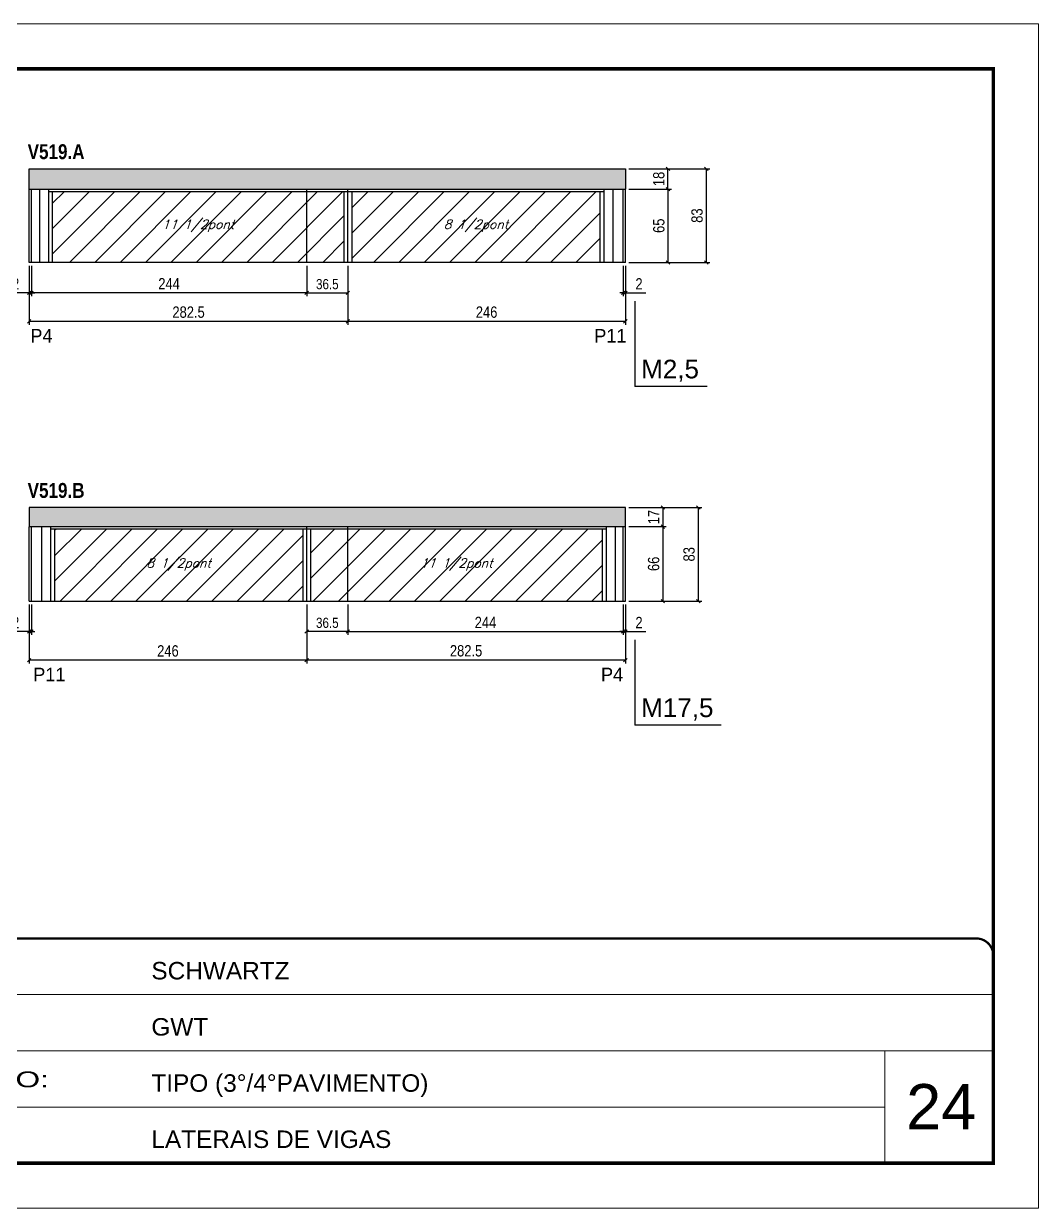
# Model space of a CAD drawing. Extents: x 13154 to 22413, y 1253 to 30260.
# Drawn here: x 18508 to 19408, y 23076 to 24126 of the extents above; entities that cross this region are included whole.
import ezdxf

# ---------------------------------------------------------------- set-up
doc = ezdxf.new("R2010")
doc.units = 0
doc.linetypes.add('CONTINUO', pattern=[0])
doc.linetypes.add('DASHED', pattern=[0.75, 0.5, -0.25])
for name, color, linetype in [('5', 5, 'Continuous'), ('COTA', 241, 'Continuous'), ('NOMENCLATURA', 7, 'Continuous'), ('Painéis', 200, 'Continuous'), ('SARR_2.2x7', 40, 'Continuous'), ('SARR_3.5x7', 81, 'Continuous'), ('texto', 7, 'Continuous')]:
    doc.layers.add(name, color=color, linetype=linetype)
for name, color, linetype, lineweight in [('CARIMBO', 255, 'Continuous', 9), ('Folhas', 255, 'Continuous', 9), ('Hachura', 251, 'Continuous', 9), ('SARRAFO DE PRESSAO', 251, 'DASHED', 9)]:
    doc.layers.add(name, color=color, linetype=linetype, lineweight=lineweight)
doc.styles.add('ARIAL', font='arial.ttf')
doc.styles.add('COTA TECNICA', font='techl___.ttf', dxfattribs={"height": 10})
doc.styles.add('COTA TECNICA-50', font='techl___.ttf', dxfattribs={"height": 9})
doc.styles.add('Romans', font='romans.shx')
doc.styles.add('ROMAS860', font='ROMAS860.SHX')
doc.styles.get("Standard").update_dxf_attribs({"font": 'arial.ttf'})
doc.styles.add('TECNICA', font='techb___.ttf', dxfattribs={"height": 10})
doc.styles.add('Tecnologia', font='')
doc.styles.get('Tecnologia').set_extended_font_data('Forgotten Futurist')
doc.dimstyles.new('COTA PAINEL-50', dxfattribs={"dimtxt": 9, "dimasz": 3, "dimexe": 3, "dimexo": 3, "dimgap": 3, "dimtad": 1, "dimdec": 1, "dimzin": 12, "dimdsep": 46, "dimtxsty": 'COTA TECNICA-50', "dimblk1": 'OBLIQUE', "dimblk2": 'OBLIQUE', "dimsah": 1, "dimcen": 0.9, "dimclrd": 4, "dimclre": 4, "dimclrt": 240, "dimadec": 1, "dimazin": 3, "dimtfac": 1, "dimtdec": 1, "dimtmove": 0, "dimatfit": 3, "dimfxl": 1, "dimtolj": 1, "dimtzin": 12, "dimarcsym": 0})
doc.dimstyles.new('PAINEL', dxfattribs={"dimtxt": 10, "dimasz": 3, "dimexe": 3, "dimexo": 3, "dimgap": 3, "dimtad": 1, "dimdec": 1, "dimzin": 12, "dimdsep": 46, "dimtxsty": 'COTA TECNICA', "dimblk1": 'OBLIQUE', "dimblk2": 'OBLIQUE', "dimsah": 1, "dimcen": 0.9, "dimclrd": 4, "dimclre": 4, "dimclrt": 240, "dimadec": 1, "dimazin": 3, "dimtfac": 1, "dimtdec": 1, "dimtmove": 0, "dimatfit": 3, "dimfxl": 1, "dimtolj": 1, "dimtzin": 12, "dimarcsym": 0})

# ---------------------------------------------------------------- blocks, each defined once
blk = doc.blocks.new('9999999999')
at = {"color": 30, "linetype": 'CONTINUO'}
for p, q in [((98564.6, 34379.6), (99584, 34379.6)), ((98564.6, 34329.8), (99488, 34329.8)), ((99584, 34329.8), (99488, 34329.8)), ((99488, 34329.8), (99488, 34230.2)), ((98564.6, 34280), (99488, 34280))]:
    blk.add_line(p, q, dxfattribs=at)
at = {"color": 30, "linetype": 'CONTINUO', "const_width": 2}
blk.add_lwpolyline([(99584, 34230.2), (99584, 34414.4, 0.414214), (99569, 34429.4), (98229, 34429.4, 0.414214), (98214, 34414.4), (98214, 34245.2, 0.414214), (98229, 34230.2), (99584, 34230.2)], format="xyb", dxfattribs=at)
at = {"layer": 'Folhas'}
blk.add_lwpolyline([(98139, 34190.2), (99624, 34190.2), (99624, 35240.2), (98139, 35240.2)], close=True, dxfattribs=at)
at = {"layer": 'Folhas', "color": 30, "const_width": 3}
blk.add_lwpolyline([(98214, 34230.2), (99584, 34230.2), (99584, 35200.2), (98214, 35200.2)], close=True, dxfattribs=at)
at = {"color": 7, "linetype": 'Continuous', "ltscale": 5, "style": 'ARIAL'}
for s, height, p in [('SCHWARTZ', 15.48, (98837.7, 34393.1)), ('GWT', 15.48, (98837.7, 34343.3)), ('TIPO (3°/4°PAVIMENTO)', 15.483, (98837.7, 34293.5)), ('LATERAIS DE VIGAS', 15.483, (98837.7, 34243.7))]:
    blk.add_text(s, height=height, dxfattribs=at).set_placement(p)
at = {"layer": 'Folhas', "color": 7, "style": 'Tecnologia', "width": 1.5}
blk.add_text('PAVIMENTO:', height=14, dxfattribs=at).set_placement((98573.7, 34297.5))
blk = doc.blocks.new('_Oblique')
at = {"color": 0, "linetype": 'ByBlock', "lineweight": -2}
blk.add_line((-0.5, -0.5), (0.5, 0.5), dxfattribs=at)
blk = doc.blocks.new('*D575')
at = {"layer": 'COTA', "color": 4, "linetype": 'ByBlock', "lineweight": -2, "transparency": 16777216}
for p, q in [((18759.3, 23911.7), (18759.3, 23884.7)), ((18795.8, 23911.7), (18795.8, 23884.7)), ((18759.3, 23887.7), (18795.8, 23887.7))]:
    blk.add_line(p, q, dxfattribs=at)
at = {"layer": 'Defpoints', "color": 0, "linetype": 'ByBlock', "transparency": 16777216}
for p in [(18759.3, 23914.7), (18795.8, 23914.7), (18795.8, 23887.7)]:
    blk.add_point(p, dxfattribs=at)
at = {"layer": 'COTA', "color": 4, "linetype": 'ByBlock', "lineweight": -2, "transparency": 16777216, "xscale": 3, "yscale": 3, "zscale": 3, "rotation": 180}
blk.add_blockref('_Oblique', (18759.3, 23887.7), dxfattribs=at)
at = {"layer": 'COTA', "color": 4, "linetype": 'ByBlock', "lineweight": -2, "transparency": 16777216, "xscale": 3, "yscale": 3, "zscale": 3}
blk.add_blockref('_Oblique', (18795.8, 23887.7), dxfattribs=at)
at = {"layer": 'COTA', "color": 240, "linetype": 'ByBlock', "transparency": 16777216, "insert": (18777.6, 23895.4), "char_height": 9, "attachment_point": 5, "style": 'COTA TECNICA-50'}
blk.add_mtext('\\A1;36.5', dxfattribs=at)
blk = doc.blocks.new('*D579')
at = {"layer": 'COTA', "color": 4, "linetype": 'ByBlock', "lineweight": -2, "transparency": 16777216}
for p, q in [((18515.3, 23911.7), (18515.3, 23884.7)), ((18759.3, 23911.7), (18759.3, 23884.7)), ((18759.3, 23887.7), (18515.3, 23887.7))]:
    blk.add_line(p, q, dxfattribs=at)
at = {"layer": 'Defpoints', "color": 0, "linetype": 'ByBlock', "transparency": 16777216}
for p in [(18515.3, 23914.7), (18759.3, 23914.7), (18515.3, 23887.7)]:
    blk.add_point(p, dxfattribs=at)
at = {"layer": 'COTA', "color": 4, "linetype": 'ByBlock', "lineweight": -2, "transparency": 16777216, "xscale": 3, "yscale": 3, "zscale": 3, "rotation": 180}
blk.add_blockref('_Oblique', (18515.3, 23887.7), dxfattribs=at)
at = {"layer": 'COTA', "color": 4, "linetype": 'ByBlock', "lineweight": -2, "transparency": 16777216, "xscale": 3, "yscale": 3, "zscale": 3}
blk.add_blockref('_Oblique', (18759.3, 23887.7), dxfattribs=at)
at = {"layer": 'COTA', "color": 240, "linetype": 'ByBlock', "transparency": 16777216, "insert": (18637.3, 23895.8), "char_height": 10, "attachment_point": 5, "style": 'COTA TECNICA'}
blk.add_mtext('\\A1;244', dxfattribs=at)
blk = doc.blocks.new('*D576')
at = {"layer": 'COTA', "color": 4, "linetype": 'ByBlock', "lineweight": -2, "transparency": 16777216}
for p, q in [((18795.8, 23911.7), (18795.8, 23859.5)), ((19041.8, 23911.7), (19041.8, 23859.5)), ((18795.8, 23862.5), (19041.8, 23862.5))]:
    blk.add_line(p, q, dxfattribs=at)
at = {"layer": 'Defpoints', "color": 0, "linetype": 'ByBlock', "transparency": 16777216}
for p in [(18795.8, 23914.7), (19041.8, 23914.7), (19041.8, 23862.5)]:
    blk.add_point(p, dxfattribs=at)
at = {"layer": 'COTA', "color": 4, "linetype": 'ByBlock', "lineweight": -2, "transparency": 16777216, "xscale": 3, "yscale": 3, "zscale": 3, "rotation": 180}
blk.add_blockref('_Oblique', (18795.8, 23862.5), dxfattribs=at)
at = {"layer": 'COTA', "color": 4, "linetype": 'ByBlock', "lineweight": -2, "transparency": 16777216, "xscale": 3, "yscale": 3, "zscale": 3}
blk.add_blockref('_Oblique', (19041.8, 23862.5), dxfattribs=at)
at = {"layer": 'COTA', "color": 240, "linetype": 'ByBlock', "transparency": 16777216, "insert": (18918.8, 23870.6), "char_height": 10, "attachment_point": 5, "style": 'COTA TECNICA'}
blk.add_mtext('\\A1;246', dxfattribs=at)
blk = doc.blocks.new('*D574')
at = {"layer": 'COTA', "color": 4, "linetype": 'ByBlock', "lineweight": -2, "transparency": 16777216}
for p, q in [((19044.8, 23979.7), (19082.6, 23979.7)), ((19079.6, 23979.7), (19079.6, 23914.7)), ((19044.8, 23914.7), (19082.6, 23914.7))]:
    blk.add_line(p, q, dxfattribs=at)
at = {"layer": 'Defpoints', "color": 0, "linetype": 'ByBlock', "transparency": 16777216}
for p in [(19041.8, 23979.7), (19041.8, 23914.7), (19079.6, 23914.7)]:
    blk.add_point(p, dxfattribs=at)
at = {"layer": 'COTA', "color": 4, "linetype": 'ByBlock', "lineweight": -2, "transparency": 16777216, "xscale": 3, "yscale": 3, "zscale": 3}
for p, rotation in [((19079.6, 23979.7), 90), ((19079.6, 23914.7), 270)]:
    blk.add_blockref('_Oblique', p, dxfattribs=dict(at, rotation=rotation))
at = {"layer": 'COTA', "color": 240, "linetype": 'ByBlock', "transparency": 16777216, "insert": (19071.5, 23947.2), "char_height": 10, "attachment_point": 5, "rotation": 90, "style": 'COTA TECNICA'}
blk.add_mtext('\\A1;65', dxfattribs=at)
blk = doc.blocks.new('*D577')
at = {"layer": 'COTA', "color": 4, "linetype": 'ByBlock', "lineweight": -2, "transparency": 16777216}
for p, q in [((19044.8, 23997.7), (19116.6, 23997.7)), ((19113.6, 23914.7), (19113.6, 23997.7)), ((19044.8, 23914.7), (19116.6, 23914.7))]:
    blk.add_line(p, q, dxfattribs=at)
at = {"layer": 'Defpoints', "color": 0, "linetype": 'ByBlock', "transparency": 16777216}
for p in [(19041.8, 23997.7), (19113.6, 23997.7), (19041.8, 23914.7)]:
    blk.add_point(p, dxfattribs=at)
at = {"layer": 'COTA', "color": 4, "linetype": 'ByBlock', "lineweight": -2, "transparency": 16777216, "xscale": 3, "yscale": 3, "zscale": 3}
for p, rotation in [((19113.6, 23997.7), 90), ((19113.6, 23914.7), 270)]:
    blk.add_blockref('_Oblique', p, dxfattribs=dict(at, rotation=rotation))
at = {"layer": 'COTA', "color": 240, "linetype": 'ByBlock', "transparency": 16777216, "insert": (19105.4, 23956.2), "char_height": 10, "attachment_point": 5, "rotation": 90, "style": 'COTA TECNICA'}
blk.add_mtext('\\A1;83', dxfattribs=at)
blk = doc.blocks.new('*D578')
at = {"layer": 'COTA', "color": 4, "lineweight": -2, "transparency": 16777216}
for p, q in [((18513.3, 23911.7), (18513.3, 23884.7)), ((18515.3, 23911.7), (18515.3, 23884.7)), ((18513.3, 23887.7), (18495.2, 23887.7)), ((18515.3, 23887.7), (18513.3, 23887.7)), ((18515.3, 23887.7), (18518.3, 23887.7))]:
    blk.add_line(p, q, dxfattribs=at)
at = {"layer": 'Defpoints', "color": 0, "transparency": 16777216}
for p in [(18513.3, 23914.7), (18515.3, 23914.7), (18513.3, 23887.7)]:
    blk.add_point(p, dxfattribs=at)
at = {"layer": 'COTA', "color": 4, "lineweight": -2, "transparency": 16777216, "xscale": 3, "yscale": 3, "zscale": 3}
blk.add_blockref('_Oblique', (18513.3, 23887.7), dxfattribs=at)
at = {"layer": 'COTA', "color": 4, "lineweight": -2, "transparency": 16777216, "xscale": 3, "yscale": 3, "zscale": 3, "rotation": 180}
blk.add_blockref('_Oblique', (18515.3, 23887.7), dxfattribs=at)
at = {"layer": 'COTA', "color": 240, "transparency": 16777216, "insert": (18501.3, 23895.7), "char_height": 10, "attachment_point": 5, "style": 'COTA TECNICA'}
blk.add_mtext('\\A1;2', dxfattribs=at)
blk = doc.blocks.new('*D580')
at = {"layer": 'COTA', "color": 4, "lineweight": -2, "transparency": 16777216}
for p, q in [((19039.8, 23911.7), (19039.8, 23884.7)), ((19041.8, 23911.7), (19041.8, 23884.7)), ((19039.8, 23887.7), (19036.8, 23887.7)), ((19039.8, 23887.7), (19041.8, 23887.7)), ((19041.8, 23887.7), (19059.9, 23887.7))]:
    blk.add_line(p, q, dxfattribs=at)
at = {"layer": 'Defpoints', "color": 0, "transparency": 16777216}
for p in [(19039.8, 23914.7), (19041.8, 23914.7), (19041.8, 23887.7)]:
    blk.add_point(p, dxfattribs=at)
at = {"layer": 'COTA', "color": 4, "lineweight": -2, "transparency": 16777216, "xscale": 3, "yscale": 3, "zscale": 3}
blk.add_blockref('_Oblique', (19039.8, 23887.7), dxfattribs=at)
at = {"layer": 'COTA', "color": 4, "lineweight": -2, "transparency": 16777216, "xscale": 3, "yscale": 3, "zscale": 3, "rotation": 180}
blk.add_blockref('_Oblique', (19041.8, 23887.7), dxfattribs=at)
at = {"layer": 'COTA', "color": 240, "transparency": 16777216, "insert": (19053.9, 23895.7), "char_height": 10, "attachment_point": 5, "style": 'COTA TECNICA'}
blk.add_mtext('\\A1;2', dxfattribs=at)
blk = doc.blocks.new('*D581')
at = {"layer": 'COTA', "color": 4, "lineweight": -2, "transparency": 16777216}
for p, q in [((18513.3, 23911.7), (18513.3, 23859.5)), ((18795.8, 23911.7), (18795.8, 23859.5)), ((18513.3, 23862.5), (18795.8, 23862.5))]:
    blk.add_line(p, q, dxfattribs=at)
at = {"layer": 'Defpoints', "color": 0, "transparency": 16777216}
for p in [(18513.3, 23914.7), (18795.8, 23914.7), (18795.8, 23862.5)]:
    blk.add_point(p, dxfattribs=at)
at = {"layer": 'COTA', "color": 4, "lineweight": -2, "transparency": 16777216, "xscale": 3, "yscale": 3, "zscale": 3, "rotation": 180}
blk.add_blockref('_Oblique', (18513.3, 23862.5), dxfattribs=at)
at = {"layer": 'COTA', "color": 4, "lineweight": -2, "transparency": 16777216, "xscale": 3, "yscale": 3, "zscale": 3}
blk.add_blockref('_Oblique', (18795.8, 23862.5), dxfattribs=at)
at = {"layer": 'COTA', "color": 240, "transparency": 16777216, "insert": (18654.6, 23870.6), "char_height": 10, "attachment_point": 5, "style": 'COTA TECNICA'}
blk.add_mtext('\\A1;282.5', dxfattribs=at)
blk = doc.blocks.new('*D582')
at = {"layer": 'COTA', "color": 4, "lineweight": -2, "transparency": 16777216}
for p, q in [((19044.8, 23997.7), (19082.6, 23997.7)), ((19079.6, 23979.7), (19079.6, 23997.7)), ((19044.8, 23979.7), (19082.6, 23979.7))]:
    blk.add_line(p, q, dxfattribs=at)
at = {"layer": 'Defpoints', "color": 0, "transparency": 16777216}
for p in [(19041.8, 23997.7), (19079.6, 23997.7), (19041.8, 23979.7)]:
    blk.add_point(p, dxfattribs=at)
at = {"layer": 'COTA', "color": 4, "lineweight": -2, "transparency": 16777216, "xscale": 3, "yscale": 3, "zscale": 3}
for p, rotation in [((19079.6, 23997.7), 90), ((19079.6, 23979.7), 270)]:
    blk.add_blockref('_Oblique', p, dxfattribs=dict(at, rotation=rotation))
at = {"layer": 'COTA', "color": 240, "transparency": 16777216, "insert": (19071.5, 23988.7), "char_height": 10, "attachment_point": 5, "rotation": 90, "style": 'COTA TECNICA'}
blk.add_mtext('\\A1;18', dxfattribs=at)
blk = doc.blocks.new('*D589')
at = {"layer": 'COTA', "color": 4, "linetype": 'ByBlock', "lineweight": -2, "transparency": 16777216}
for p, q in [((18759.3, 23611.5), (18759.3, 23584.5)), ((18795.8, 23611.5), (18795.8, 23584.5)), ((18795.8, 23587.5), (18759.3, 23587.5))]:
    blk.add_line(p, q, dxfattribs=at)
at = {"layer": 'Defpoints', "color": 0, "linetype": 'ByBlock', "transparency": 16777216}
for p in [(18759.3, 23614.5), (18795.8, 23614.5), (18759.3, 23587.5)]:
    blk.add_point(p, dxfattribs=at)
at = {"layer": 'COTA', "color": 4, "linetype": 'ByBlock', "lineweight": -2, "transparency": 16777216, "xscale": 3, "yscale": 3, "zscale": 3, "rotation": 180}
blk.add_blockref('_Oblique', (18759.3, 23587.5), dxfattribs=at)
at = {"layer": 'COTA', "color": 4, "linetype": 'ByBlock', "lineweight": -2, "transparency": 16777216, "xscale": 3, "yscale": 3, "zscale": 3}
blk.add_blockref('_Oblique', (18795.8, 23587.5), dxfattribs=at)
at = {"layer": 'COTA', "color": 240, "linetype": 'ByBlock', "transparency": 16777216, "insert": (18777.6, 23595.2), "char_height": 9, "attachment_point": 5, "style": 'COTA TECNICA-50'}
blk.add_mtext('\\A1;36.5', dxfattribs=at)
blk = doc.blocks.new('*D590')
at = {"layer": 'COTA', "color": 4, "linetype": 'ByBlock', "lineweight": -2, "transparency": 16777216}
for p, q in [((18795.8, 23611.5), (18795.8, 23584.5)), ((19039.8, 23611.5), (19039.8, 23584.5)), ((18795.8, 23587.5), (19039.8, 23587.5))]:
    blk.add_line(p, q, dxfattribs=at)
at = {"layer": 'Defpoints', "color": 0, "linetype": 'ByBlock', "transparency": 16777216}
for p in [(18795.8, 23614.5), (19039.8, 23614.5), (19039.8, 23587.5)]:
    blk.add_point(p, dxfattribs=at)
at = {"layer": 'COTA', "color": 4, "linetype": 'ByBlock', "lineweight": -2, "transparency": 16777216, "xscale": 3, "yscale": 3, "zscale": 3, "rotation": 180}
blk.add_blockref('_Oblique', (18795.8, 23587.5), dxfattribs=at)
at = {"layer": 'COTA', "color": 4, "linetype": 'ByBlock', "lineweight": -2, "transparency": 16777216, "xscale": 3, "yscale": 3, "zscale": 3}
blk.add_blockref('_Oblique', (19039.8, 23587.5), dxfattribs=at)
at = {"layer": 'COTA', "color": 240, "linetype": 'ByBlock', "transparency": 16777216, "insert": (18917.8, 23595.6), "char_height": 10, "attachment_point": 5, "style": 'COTA TECNICA'}
blk.add_mtext('\\A1;244', dxfattribs=at)
blk = doc.blocks.new('*D591')
at = {"layer": 'COTA', "color": 4, "linetype": 'ByBlock', "lineweight": -2, "transparency": 16777216}
for p, q in [((18513.3, 23611.5), (18513.3, 23559.2)), ((18759.3, 23611.5), (18759.3, 23559.2)), ((18759.3, 23562.2), (18513.3, 23562.2))]:
    blk.add_line(p, q, dxfattribs=at)
at = {"layer": 'Defpoints', "color": 0, "linetype": 'ByBlock', "transparency": 16777216}
for p in [(18513.3, 23614.5), (18759.3, 23614.5), (18513.3, 23562.2)]:
    blk.add_point(p, dxfattribs=at)
at = {"layer": 'COTA', "color": 4, "linetype": 'ByBlock', "lineweight": -2, "transparency": 16777216, "xscale": 3, "yscale": 3, "zscale": 3, "rotation": 180}
blk.add_blockref('_Oblique', (18513.3, 23562.2), dxfattribs=at)
at = {"layer": 'COTA', "color": 4, "linetype": 'ByBlock', "lineweight": -2, "transparency": 16777216, "xscale": 3, "yscale": 3, "zscale": 3}
blk.add_blockref('_Oblique', (18759.3, 23562.2), dxfattribs=at)
at = {"layer": 'COTA', "color": 240, "linetype": 'ByBlock', "transparency": 16777216, "insert": (18636.3, 23570.3), "char_height": 10, "attachment_point": 5, "style": 'COTA TECNICA'}
blk.add_mtext('\\A1;246', dxfattribs=at)
blk = doc.blocks.new('*D592')
at = {"layer": 'COTA', "color": 4, "lineweight": -2, "transparency": 16777216}
for p, q in [((19039.8, 23611.5), (19039.8, 23584.5)), ((19041.8, 23611.5), (19041.8, 23584.5)), ((19039.8, 23587.5), (19036.8, 23587.5)), ((19039.8, 23587.5), (19041.8, 23587.5)), ((19041.8, 23587.5), (19059.9, 23587.5))]:
    blk.add_line(p, q, dxfattribs=at)
at = {"layer": 'Defpoints', "color": 0, "transparency": 16777216}
for p in [(19039.8, 23614.5), (19041.8, 23614.5), (19041.8, 23587.5)]:
    blk.add_point(p, dxfattribs=at)
at = {"layer": 'COTA', "color": 4, "lineweight": -2, "transparency": 16777216, "xscale": 3, "yscale": 3, "zscale": 3}
blk.add_blockref('_Oblique', (19039.8, 23587.5), dxfattribs=at)
at = {"layer": 'COTA', "color": 4, "lineweight": -2, "transparency": 16777216, "xscale": 3, "yscale": 3, "zscale": 3, "rotation": 180}
blk.add_blockref('_Oblique', (19041.8, 23587.5), dxfattribs=at)
at = {"layer": 'COTA', "color": 240, "transparency": 16777216, "insert": (19053.9, 23595.5), "char_height": 10, "attachment_point": 5, "style": 'COTA TECNICA'}
blk.add_mtext('\\A1;2', dxfattribs=at)
blk = doc.blocks.new('*D593')
at = {"layer": 'COTA', "color": 4, "lineweight": -2, "transparency": 16777216}
for p, q in [((18513.3, 23611.5), (18513.3, 23584.5)), ((18515.3, 23611.5), (18515.3, 23584.5)), ((18513.3, 23587.5), (18495.2, 23587.5)), ((18515.3, 23587.5), (18513.3, 23587.5)), ((18515.3, 23587.5), (18518.3, 23587.5))]:
    blk.add_line(p, q, dxfattribs=at)
at = {"layer": 'Defpoints', "color": 0, "transparency": 16777216}
for p in [(18513.3, 23614.5), (18515.3, 23614.5), (18513.3, 23587.5)]:
    blk.add_point(p, dxfattribs=at)
at = {"layer": 'COTA', "color": 4, "lineweight": -2, "transparency": 16777216, "xscale": 3, "yscale": 3, "zscale": 3}
blk.add_blockref('_Oblique', (18513.3, 23587.5), dxfattribs=at)
at = {"layer": 'COTA', "color": 4, "lineweight": -2, "transparency": 16777216, "xscale": 3, "yscale": 3, "zscale": 3, "rotation": 180}
blk.add_blockref('_Oblique', (18515.3, 23587.5), dxfattribs=at)
at = {"layer": 'COTA', "color": 240, "transparency": 16777216, "insert": (18501.3, 23595.5), "char_height": 10, "attachment_point": 5, "style": 'COTA TECNICA'}
blk.add_mtext('\\A1;2', dxfattribs=at)
blk = doc.blocks.new('*D594')
at = {"layer": 'COTA', "color": 4, "lineweight": -2, "transparency": 16777216}
for p, q in [((18759.3, 23611.5), (18759.3, 23559.2)), ((19041.8, 23611.5), (19041.8, 23559.2)), ((19041.8, 23562.2), (18759.3, 23562.2))]:
    blk.add_line(p, q, dxfattribs=at)
at = {"layer": 'Defpoints', "color": 0, "transparency": 16777216}
for p in [(18759.3, 23614.5), (19041.8, 23614.5), (18759.3, 23562.2)]:
    blk.add_point(p, dxfattribs=at)
at = {"layer": 'COTA', "color": 4, "lineweight": -2, "transparency": 16777216, "xscale": 3, "yscale": 3, "zscale": 3, "rotation": 180}
blk.add_blockref('_Oblique', (18759.3, 23562.2), dxfattribs=at)
at = {"layer": 'COTA', "color": 4, "lineweight": -2, "transparency": 16777216, "xscale": 3, "yscale": 3, "zscale": 3}
blk.add_blockref('_Oblique', (19041.8, 23562.2), dxfattribs=at)
at = {"layer": 'COTA', "color": 240, "transparency": 16777216, "insert": (18900.6, 23570.4), "char_height": 10, "attachment_point": 5, "style": 'COTA TECNICA'}
blk.add_mtext('\\A1;282.5', dxfattribs=at)
blk = doc.blocks.new('*D595')
at = {"layer": 'COTA', "color": 4, "lineweight": -2, "transparency": 16777216}
for p, q in [((19044.8, 23680.5), (19078, 23680.5)), ((19075, 23680.5), (19075, 23614.5)), ((19044.8, 23614.5), (19078, 23614.5))]:
    blk.add_line(p, q, dxfattribs=at)
at = {"layer": 'Defpoints', "color": 0, "transparency": 16777216}
for p in [(19041.8, 23680.5), (19041.8, 23614.5), (19075, 23614.5)]:
    blk.add_point(p, dxfattribs=at)
at = {"layer": 'COTA', "color": 4, "lineweight": -2, "transparency": 16777216, "xscale": 3, "yscale": 3, "zscale": 3}
for p, rotation in [((19075, 23680.5), 90), ((19075, 23614.5), 270)]:
    blk.add_blockref('_Oblique', p, dxfattribs=dict(at, rotation=rotation))
at = {"layer": 'COTA', "color": 240, "transparency": 16777216, "insert": (19066.9, 23647.5), "char_height": 10, "attachment_point": 5, "rotation": 90, "style": 'COTA TECNICA'}
blk.add_mtext('\\A1;66', dxfattribs=at)
blk = doc.blocks.new('*D596')
at = {"layer": 'COTA', "color": 4, "lineweight": -2, "transparency": 16777216}
for p, q in [((19044.8, 23697.5), (19078, 23697.5)), ((19075, 23697.5), (19075, 23680.5)), ((19044.8, 23680.5), (19078, 23680.5))]:
    blk.add_line(p, q, dxfattribs=at)
at = {"layer": 'Defpoints', "color": 0, "transparency": 16777216}
for p in [(19041.8, 23697.5), (19041.8, 23680.5), (19075, 23680.5)]:
    blk.add_point(p, dxfattribs=at)
at = {"layer": 'COTA', "color": 4, "lineweight": -2, "transparency": 16777216, "xscale": 3, "yscale": 3, "zscale": 3}
for p, rotation in [((19075, 23697.5), 90), ((19075, 23680.5), 270)]:
    blk.add_blockref('_Oblique', p, dxfattribs=dict(at, rotation=rotation))
at = {"layer": 'COTA', "color": 240, "transparency": 16777216, "insert": (19066.9, 23689), "char_height": 10, "attachment_point": 5, "rotation": 90, "style": 'COTA TECNICA'}
blk.add_mtext('\\A1;17', dxfattribs=at)
blk = doc.blocks.new('*D597')
at = {"layer": 'COTA', "color": 4, "lineweight": -2, "transparency": 16777216}
for p, q in [((19044.8, 23697.5), (19109.5, 23697.5)), ((19106.5, 23614.5), (19106.5, 23697.5)), ((19044.8, 23614.5), (19109.5, 23614.5))]:
    blk.add_line(p, q, dxfattribs=at)
at = {"layer": 'Defpoints', "color": 0, "transparency": 16777216}
for p in [(19041.8, 23697.5), (19106.5, 23697.5), (19041.8, 23614.5)]:
    blk.add_point(p, dxfattribs=at)
at = {"layer": 'COTA', "color": 4, "lineweight": -2, "transparency": 16777216, "xscale": 3, "yscale": 3, "zscale": 3}
for p, rotation in [((19106.5, 23697.5), 90), ((19106.5, 23614.5), 270)]:
    blk.add_blockref('_Oblique', p, dxfattribs=dict(at, rotation=rotation))
at = {"layer": 'COTA', "color": 240, "transparency": 16777216, "insert": (19098.3, 23656), "char_height": 10, "attachment_point": 5, "rotation": 90, "style": 'COTA TECNICA'}
blk.add_mtext('\\A1;83', dxfattribs=at)

msp = doc.modelspace()

# ---------------------------------------------------------------- hatches: boundary and pattern name
at = {"layer": 'COTA'}
h = msp.add_hatch(dxfattribs=at)
h.set_pattern_fill('AR-CONC', color=256, scale=0.03)
h.set_pattern_definition([(50, (1625.7466, 354.215), (5.4655401, -0.4781726), [0.5715, -6.2865]), (355, (1625.7466, 354.215), (-1.0573026, 5.7317054), [0.4572, -5.0292175]), (100.451445, (1626.202, 354.1753), (4.4082374, 5.2535326), [0.4857003, -5.3427073]), (46.1842, (1625.7466, 355.739), (8.1323712, -1.2612698), [0.85725, -9.42975]), (96.635558, (1626.424, 355.634), (7.122124, 7.4227837), [0.7285507, -8.0140682]), (351.18415, (1625.747, 355.739), (7.122124, 7.4227837), [0.685799, -7.543792]), (21, (1626.5086, 355.358), (4.54843174, -3.06795595), [0.5715, -6.2865]), (326, (1626.5086, 355.358), (1.8540609, 5.525639), [0.4572, -5.0292]), (71.451445, (1626.8877, 355.1025), (6.4024926, 2.4576831), [0.4857003, -5.3426981]), (37.5, (1625.7466, 354.2152), (0.0926581, 2.53665117), [0, -4.96824, 0, -5.1054, 0, -5.04825]), (7.5, (1625.7466, 354.2152), (2.00458988, 3.00541724), [0, -2.91084, 0, -4.85394, 0, -1.92405]), (327.5, (1624.0474, 354.2152), (4.06771786, -0.17186232), [0, -1.905, 0, -5.9436, 0, -7.8867]), (317.5, (1623.2854, 354.215), (4.44387544, 0.76279473), [0, -2.4765, 0, -3.94716, 0, -5.6007])])
h.paths.add_polyline_path([(18513.32, 23997.72), (18513.32, 23979.72), (19041.82, 23979.72), (19041.82, 23997.72)])
h = msp.add_hatch(dxfattribs=at)
h.set_pattern_fill('AR-CONC', color=256, scale=0.03)
h.set_pattern_definition([(50, (1625.7466, 53.9736), (5.4655401, -0.4781726), [0.5715, -6.2865]), (355, (1625.7466, 53.9736), (-1.0573026, 5.7317054), [0.4572, -5.0292175]), (100.451445, (1626.202, 53.934), (4.4082374, 5.2535326), [0.4857003, -5.3427073]), (46.1842, (1625.7466, 55.4976), (8.1323712, -1.2612698), [0.85725, -9.42975]), (96.635558, (1626.424, 55.3925), (7.122124, 7.4227837), [0.7285507, -8.0140682]), (351.18415, (1625.747, 55.498), (7.122124, 7.4227837), [0.685799, -7.543792]), (21, (1626.5086, 55.1166), (4.54843174, -3.06795595), [0.5715, -6.2865]), (326, (1626.5086, 55.1166), (1.8540609, 5.525639), [0.4572, -5.0292]), (71.451445, (1626.8877, 54.861), (6.4024926, 2.4576831), [0.4857003, -5.3426981]), (37.5, (1625.7466, 53.9736), (0.0926581, 2.53665117), [0, -4.96824, 0, -5.1054, 0, -5.04825]), (7.5, (1625.7466, 53.9736), (2.00458988, 3.00541724), [0, -2.91084, 0, -4.85394, 0, -1.92405]), (327.5, (1624.0474, 53.9736), (4.06771786, -0.17186232), [0, -1.905, 0, -5.9436, 0, -7.8867]), (317.5, (1623.2854, 53.9736), (4.44387544, 0.76279473), [0, -2.4765, 0, -3.94716, 0, -5.6007])])
h.paths.add_polyline_path([(18513.32, 23697.48), (18513.32, 23680.48), (19041.82, 23680.48), (19041.82, 23697.48)])
at = {"layer": 'Hachura', "linetype": 'ByBlock'}
h = msp.add_hatch(dxfattribs=at)
h.set_pattern_fill('ANSI31', color=256, scale=5)
h.paths.add_polyline_path([(18533.82, 23977.52), (18533.82, 23914.72), (18759.32, 23914.72), (18759.32, 23977.52)])
h.paths.add_polyline_path([(18759.32, 23914.72), (18792.32, 23914.72), (18792.32, 23977.52), (18759.32, 23977.52)])
h.paths.add_polyline_path([(19019.32, 23914.72), (19019.32, 23977.52), (18799.32, 23977.52), (18799.32, 23914.72)])
h.paths.add_polyline_path([(19021.32, 23614.48), (19021.32, 23678.28), (18795.82, 23678.28), (18795.82, 23614.48)])
h.paths.add_polyline_path([(18795.82, 23678.28), (18762.82, 23678.28), (18762.82, 23614.48), (18795.82, 23614.48)])
h.paths.add_polyline_path([(18535.82, 23678.28), (18535.82, 23614.48), (18755.82, 23614.48), (18755.82, 23678.28)])

# ---------------------------------------------------------------- linework, layer by layer
at = {"layer": 'COTA', "linetype": 'ByBlock'}
for p, q in [((18513.32, 23997.72), (19041.82, 23997.72)), ((19041.82, 23697.48), (18513.32, 23697.48))]:
    msp.add_line(p, q, dxfattribs=at)
at = {"layer": 'COTA'}
for p, q in [((18513.32, 23979.72), (18513.32, 23997.72)), ((19041.82, 23997.72), (19041.82, 23979.72)), ((18513.32, 23697.48), (18513.32, 23680.48)), ((19041.82, 23680.48), (19041.82, 23697.48))]:
    msp.add_line(p, q, dxfattribs=at)
at = {"layer": 'NOMENCLATURA', "linetype": 'Continuous'}
for p, q in [((19050.1, 23880.5), (19050.1, 23804.74)), ((19114.31, 23804.74), (19050.1, 23804.74)), ((19050.1, 23580.25), (19050.1, 23504.5)), ((19126.73, 23504.5), (19050.1, 23504.5))]:
    msp.add_line(p, q, dxfattribs=at)
at = {"layer": 'Painéis', "linetype": 'Continuous'}
for p, q in [((18513.32, 23914.72), (18513.32, 23979.72)), ((18513.32, 23979.72), (19041.82, 23979.72)), ((18515.32, 23914.72), (18515.32, 23979.72)), ((18759.32, 23914.72), (18759.32, 23979.72)), ((18795.82, 23914.72), (18795.82, 23979.72)), ((19039.82, 23914.72), (19039.82, 23979.72)), ((19041.82, 23914.72), (19041.82, 23979.72)), ((19041.82, 23914.72), (18513.32, 23914.72)), ((19041.82, 23680.48), (18513.32, 23680.48)), ((18513.32, 23614.48), (18513.32, 23680.48)), ((18515.32, 23614.48), (18515.32, 23680.48)), ((18759.32, 23614.48), (18759.32, 23680.48)), ((18795.82, 23614.48), (18795.82, 23680.48)), ((19039.82, 23614.48), (19039.82, 23680.48)), ((19041.82, 23614.48), (19041.82, 23680.48)), ((18513.32, 23614.48), (19041.82, 23614.48))]:
    msp.add_line(p, q, dxfattribs=at)
at = {"layer": 'SARR_2.2x7', "linetype": 'Continuous'}
for p, q in [((18522.32, 23979.72), (18522.32, 23914.72)), ((18530.32, 23977.52), (18795.82, 23977.52)), ((18795.82, 23977.52), (19022.82, 23977.52)), ((19030.82, 23979.72), (19030.82, 23914.72)), ((18524.32, 23680.48), (18524.32, 23614.48)), ((18759.32, 23678.28), (18532.32, 23678.28)), ((19024.82, 23678.28), (18759.32, 23678.28)), ((19032.82, 23680.48), (19032.82, 23614.48))]:
    msp.add_line(p, q, dxfattribs=at)
at = {"layer": 'SARR_3.5x7'}
for p, q in [((18530.32, 23979.72), (18530.32, 23914.72)), ((18533.82, 23977.52), (18533.82, 23914.72)), ((18792.32, 23977.52), (18792.32, 23914.72)), ((18799.32, 23977.52), (18799.32, 23914.72)), ((19019.32, 23977.52), (19019.32, 23914.72)), ((19022.82, 23979.72), (19022.82, 23914.72)), ((18532.32, 23680.48), (18532.32, 23614.48)), ((18535.82, 23678.28), (18535.82, 23614.48)), ((18755.82, 23678.28), (18755.82, 23614.48)), ((18762.82, 23678.28), (18762.82, 23614.48)), ((19021.32, 23678.28), (19021.32, 23614.48)), ((19024.82, 23680.48), (19024.82, 23614.48))]:
    msp.add_line(p, q, dxfattribs=at)

# ---------------------------------------------------------------- block references
at = {"layer": 'SARRAFO DE PRESSAO', "color": 6, "linetype": 'ByBlock'}
msp.add_blockref('9999999999', (-80216.1, -11113.91), dxfattribs=at)

# ---------------------------------------------------------------- texts
at = {"layer": '5', "linetype": 'Continuous', "style": 'ROMAS860'}
for s, rotation, p in [('P4', 359.99996, (18514.36, 23843.69)), ('P11', 359.99996, (19014.25, 23843.69)), ('P11', 0.00004, (18516.89, 23543.44)), ('P4', 0.00004, (19020.21, 23543.44))]:
    msp.add_text(s, height=12, rotation=rotation, dxfattribs=at).set_placement(p)
at = {"layer": 'CARIMBO', "style": 'ARIAL'}
msp.add_text('24', height=40, dxfattribs=at).set_placement((19290.74, 23146.44))
at = {"layer": 'NOMENCLATURA', "style": 'TECNICA'}
for s, p in [('V519.A', (18511.94, 24006.24)), ('V519.B', (18511.94, 23706))]:
    msp.add_text(s, height=13.2, dxfattribs=at).set_placement(p)
at = {"layer": 'NOMENCLATURA', "linetype": 'Continuous'}
for s, p in [('M2,5', (19055.83, 23811.94)), ('M17,5', (19055.83, 23511.7))]:
    msp.add_text(s, height=16.5, dxfattribs=at).set_placement(p)
at = {"layer": 'texto', "color": 2, "char_height": 8, "attachment_point": 5, "style": 'Romans'}
for s, insert in [('{\\Q19;\\C256;11 1/2pont}', (18663.07, 23947.22)), ('{\\Q19;\\C256;8 1/2pont}', (18909.32, 23947.22)), ('{\\Q19;\\C256;8 1/2pont}', (18645.82, 23646.98)), ('{\\Q19;\\C256;11 1/2pont}', (18892.07, 23646.98))]:
    msp.add_mtext(s, dxfattribs=dict(at, insert=insert))

# ---------------------------------------------------------------- dimensions: what is measured, and where the dimension line sits
at = {"layer": 'COTA', "linetype": 'ByBlock'}
for base, p1, p2, angle, picture, middle in [((19113.64, 23997.72), (19041.82, 23914.72), (19041.82, 23997.72), 90, '*D577', (19105.4, 23956.22)), ((19079.64, 23914.72), (19041.82, 23979.72), (19041.82, 23914.72), 90, '*D574', (19071.53, 23947.22)), ((18515.32, 23887.72), (18759.32, 23914.72), (18515.32, 23914.72), 180, '*D579', (18637.32, 23895.8)), ((18513.32, 23562.24), (18759.32, 23614.48), (18513.32, 23614.48), 180, '*D591', (18636.32, 23570.35)), ((19039.82, 23587.48), (18795.82, 23614.48), (19039.82, 23614.48), 0, '*D590', (18917.82, 23595.56))]:
    dim = msp.add_linear_dim(base=base, p1=p1, p2=p2, angle=angle, dimstyle='PAINEL', dxfattribs=at)
    dim.commit()
    dim.dimension.update_dxf_attribs({"geometry": picture, "text_midpoint": middle})
at = {"layer": 'COTA'}
for base, p1, p2, angle, picture, middle in [((19079.64, 23997.72), (19041.82, 23979.72), (19041.82, 23997.72), 90, '*D582', (19071.54, 23988.72)), ((19075.02, 23680.48), (19041.82, 23697.48), (19041.82, 23680.48), 90, '*D596', (19066.95, 23688.98)), ((19106.54, 23697.48), (19041.82, 23614.48), (19041.82, 23697.48), 90, '*D597', (19098.3, 23655.98)), ((19075.02, 23614.48), (19041.82, 23680.48), (19041.82, 23614.48), 90, '*D595', (19066.92, 23647.48)), ((18513.32, 23587.48), (18515.32, 23614.48), (18513.32, 23614.48), 180, '*D593', (18501.26, 23595.48)), ((18759.32, 23562.24), (19041.82, 23614.48), (18759.32, 23614.48), 180, '*D594', (18900.57, 23570.37)), ((19041.82, 23587.48), (19039.82, 23614.48), (19041.82, 23614.48), 180, '*D592', (19053.87, 23595.48))]:
    dim = msp.add_linear_dim(base=base, p1=p1, p2=p2, angle=angle, dimstyle='PAINEL', dxfattribs=at)
    dim.commit()
    dim.dimension.update_dxf_attribs({"geometry": picture, "text_midpoint": middle})
for base, p1, p2, picture, middle in [((18513.32, 23887.72), (18515.32, 23914.72), (18513.32, 23914.72), '*D578', (18501.26, 23895.72)), ((18795.82, 23862.48), (18513.32, 23914.72), (18795.82, 23914.72), '*D581', (18654.57, 23870.62)), ((19041.82, 23887.72), (19039.82, 23914.72), (19041.82, 23914.72), '*D580', (19053.87, 23895.72))]:
    dim = msp.add_linear_dim(base=base, p1=p1, p2=p2, dimstyle='PAINEL', dxfattribs=at)
    dim.commit()
    dim.dimension.update_dxf_attribs({"geometry": picture, "text_midpoint": middle})
at = {"layer": 'COTA', "linetype": 'ByBlock'}
for base, p1, p2, angle, picture, middle in [((18795.82, 23887.72), (18759.32, 23914.72), (18795.82, 23914.72), 180, '*D575', (18777.57, 23895.42)), ((18759.32, 23587.48), (18795.82, 23614.48), (18759.32, 23614.48), 0, '*D589', (18777.57, 23595.18))]:
    dim = msp.add_linear_dim(base=base, p1=p1, p2=p2, angle=angle, dimstyle='COTA PAINEL-50', override={"dimarcsym": 1}, dxfattribs=at)
    dim.commit()
    dim.dimension.update_dxf_attribs({"geometry": picture, "text_midpoint": middle})
dim = msp.add_linear_dim(base=(19041.82, 23862.48), p1=(18795.82, 23914.72), p2=(19041.82, 23914.72), dimstyle='PAINEL', dxfattribs=at)
dim.commit()
dim.dimension.update_dxf_attribs({"geometry": '*D576', "text_midpoint": (18918.82, 23870.59)})

doc.saveas('drawing.dxf')
